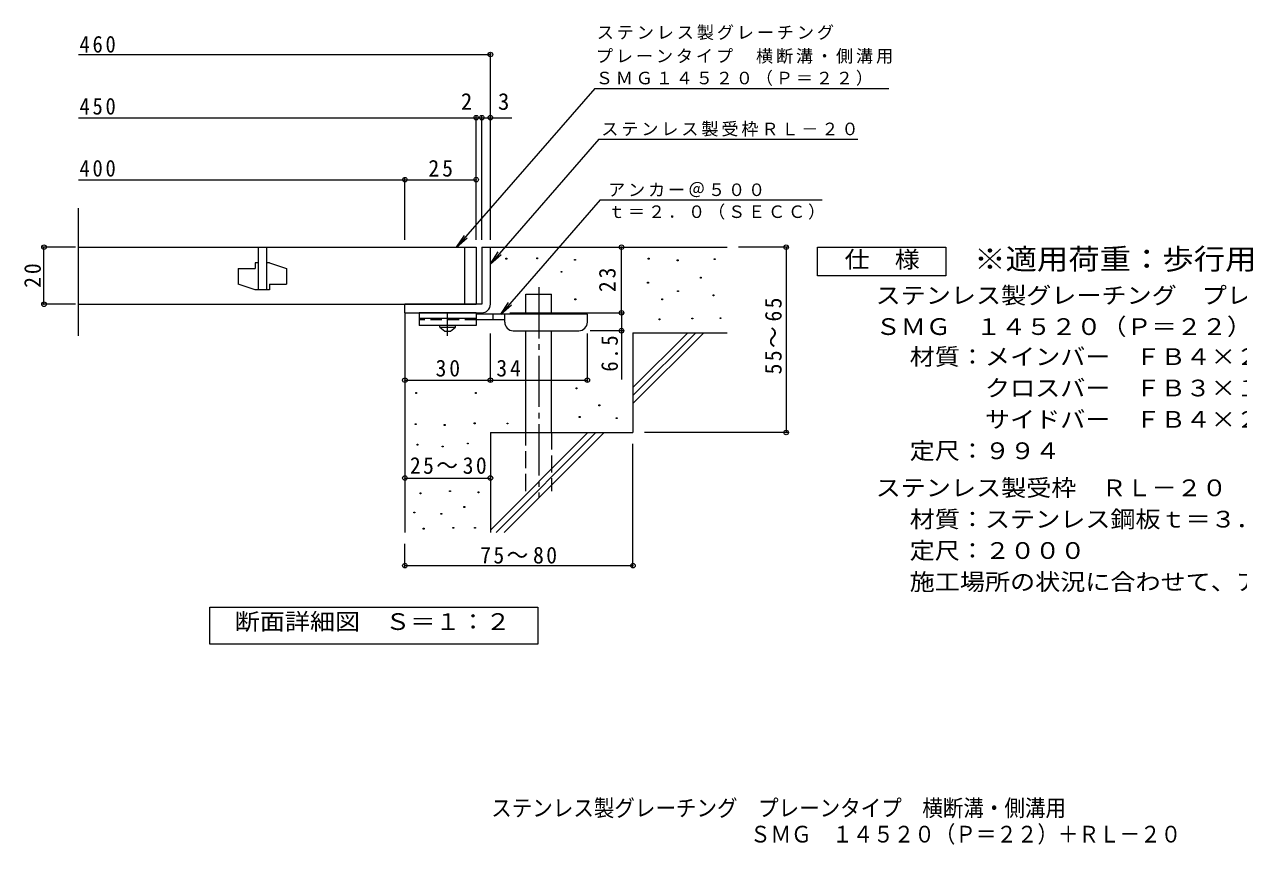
# Model space of a CAD drawing. Units: millimetres on the paper, enlarged 10 times, with parts at other scales. Extents: x -1660 to 1536, y -1372 to 1249.
# Drawn here: x -1660 to 470, y -1372 to 67 of the extents above; entities that cross this region are included whole.
import ezdxf
from ezdxf.enums import TextEntityAlignment as Align

# ---------------------------------------------------------------- set-up
doc = ezdxf.new("R2010")
doc.units = ezdxf.units.MM
doc.header["$LTSCALE"] = 10
doc.header["$PDMODE"] = 32
doc.header["$PDSIZE"] = 8
for name, pattern in [('CHAIN1', [8, 5, -1, 1, -1]), ('CHAIN2', [12, 9, -1, 1, -1]), ('DASHED2', [3, 2, -1]), ('DASHED3', [4, 3, -1])]:
    doc.linetypes.add(name, pattern=pattern)
for name, color, linetype, lineweight in [('D-0', 7, 'Continuous', 9), ('D-1', 2, 'Continuous', 9), ('D-2', 3, 'Continuous', 9), ('D-4', 7, 'Continuous', 9), ('D-5', 7, 'Continuous', 9), ('D-6', 6, 'Continuous', 9), ('D-9', 4, 'Continuous', 9)]:
    doc.layers.add(name, color=color, linetype=linetype, lineweight=lineweight)
doc.layers.add('F-5_F-5ﾚｲﾔ', color=2, linetype='Continuous')
doc.styles.add('ＭＳ ゴシック', font='')
doc.styles.get('ＭＳ ゴシック').set_extended_font_data('MS Gothic')

msp = doc.modelspace()

# ---------------------------------------------------------------- linework, layer by layer
at = {"layer": 'D-0'}
for points in [[(-815.59, -345.07), (-815.59, -343.56), (-814.09, -343.56), (-814.09, -345.07)], [(-761.45, -344.39), (-761.45, -342.89), (-759.95, -342.89), (-759.95, -344.39)], [(-695.13, -347.1), (-695.13, -345.6), (-693.63, -345.6), (-693.63, -347.1)], [(-565.87, -345.07), (-565.87, -343.56), (-564.37, -343.56), (-564.37, -345.07)], [(-515.12, -347.77), (-515.12, -346.27), (-513.62, -346.27), (-513.62, -347.77)], [(-450.15, -345.74), (-450.15, -344.24), (-448.65, -344.24), (-448.65, -345.74)], [(-718.82, -368.07), (-718.82, -366.57), (-717.32, -366.57), (-717.32, -368.07)], [(-474.51, -378.23), (-474.51, -376.73), (-473.01, -376.73), (-473.01, -378.23)], [(-567.23, -387.02), (-567.23, -385.52), (-565.73, -385.52), (-565.73, -387.02)], [(-514.44, -401.91), (-514.44, -400.41), (-512.94, -400.41), (-512.94, -401.91)], [(-694.46, -416.12), (-694.46, -414.62), (-692.96, -414.62), (-692.96, -416.12)], [(-542.19, -416.12), (-542.19, -414.62), (-540.69, -414.62), (-540.69, -416.12)], [(-452.18, -409.36), (-452.18, -407.86), (-450.68, -407.86), (-450.68, -409.36)], [(-546.92, -451.31), (-546.92, -449.81), (-545.42, -449.81), (-545.42, -451.31)], [(-489.4, -449.96), (-489.4, -448.46), (-487.9, -448.46), (-487.9, -449.96)], [(-440, -449.28), (-440, -447.78), (-438.5, -447.78), (-438.5, -449.28)], [(-692.43, -572.45), (-692.43, -570.95), (-690.93, -570.95), (-690.93, -572.45)], [(-973.74, -580.66), (-973.74, -579.16), (-972.24, -579.16), (-972.24, -580.66)], [(-869.06, -580.66), (-869.06, -579.16), (-867.56, -579.16), (-867.56, -580.66)], [(-652.5, -602.23), (-652.5, -600.73), (-651, -600.73), (-651, -602.23)], [(-974.5, -635.09), (-974.5, -633.59), (-973, -633.59), (-973, -635.09)], [(-923.87, -636.62), (-923.87, -635.12), (-922.37, -635.12), (-922.37, -636.62)], [(-870.96, -633.57), (-870.96, -632.07), (-869.46, -632.07), (-869.46, -633.57)], [(-813.55, -634.05), (-813.55, -632.55), (-812.05, -632.55), (-812.05, -634.05)], [(-687.01, -622.53), (-687.01, -621.03), (-685.51, -621.03), (-685.51, -622.53)], [(-622.04, -624.56), (-622.04, -623.06), (-620.54, -623.06), (-620.54, -624.56)], [(-971.46, -671.26), (-971.46, -669.76), (-969.96, -669.76), (-969.96, -671.26)], [(-927.3, -674.3), (-927.3, -672.8), (-925.8, -672.8), (-925.8, -674.3)], [(-883.14, -668.97), (-883.14, -667.47), (-881.64, -667.47), (-881.64, -668.97)], [(-966.13, -756.53), (-966.13, -755.03), (-964.63, -755.03), (-964.63, -756.53)], [(-914.36, -752.72), (-914.36, -751.22), (-912.86, -751.22), (-912.86, -752.72)], [(-864.49, -754.62), (-864.49, -753.12), (-862.99, -753.12), (-862.99, -754.62)], [(-889.23, -780.51), (-889.23, -779.01), (-887.73, -779.01), (-887.73, -780.51)], [(-976.79, -790.03), (-976.79, -788.53), (-975.29, -788.53), (-975.29, -790.03)], [(-929.58, -792.31), (-929.58, -790.81), (-928.08, -790.81), (-928.08, -792.31)], [(-960.42, -818.58), (-960.42, -817.08), (-958.92, -817.08), (-958.92, -818.58)], [(-908.65, -817.05), (-908.65, -815.55), (-907.15, -815.55), (-907.15, -817.05)], [(-870.58, -817.05), (-870.58, -815.55), (-869.08, -815.55), (-869.08, -817.05)]]:
    msp.add_lwpolyline(points, close=True, dxfattribs=at)
at = {"layer": 'D-1'}
for p, q in [((-857.72, -324.12), (-857.72, -424.12)), ((-857.72, -324.12), (-842.72, -324.12)), ((-842.72, -424.12), (-842.72, -324.12)), ((-857.72, -424.12), (-992.72, -424.12)), ((-992.72, -439.12), (-992.72, -424.12)), ((-992.72, -439.12), (-862.72, -439.12)), ((-862.72, -439.12), (-857.72, -439.12))]:
    msp.add_line(p, q, dxfattribs=at)
msp.add_arc((-857.72, -424.12), 15, 270, 0, dxfattribs=at)
at = {"layer": 'D-2'}
for p, q in [((-1565.39, -479.36), (-1565.39, -255.42)), ((-1565.39, -324.12), (-867.72, -324.12)), ((-1250.22, -324.12), (-1250.22, -399.12)), ((-1235.22, -324.12), (-1235.22, -399.12)), ((-887.72, -424.12), (-887.72, -324.12)), ((-867.72, -324.12), (-867.72, -424.12)), ((-1285.22, -361.62), (-1285.22, -389.12)), ((-1285.22, -361.62), (-1255.22, -361.62)), ((-1255.22, -351.62), (-1255.22, -361.62)), ((-1250.22, -351.62), (-1255.22, -351.62)), ((-1230.22, -351.62), (-1235.22, -351.62)), ((-1230.22, -389.12), (-1200.22, -389.12)), ((-1565.39, -424.12), (-867.72, -424.12))]:
    msp.add_line(p, q, dxfattribs=at)
for points in [[(-1230.22, -351.62), (-1200.22, -361.62), (-1200.22, -389.12)], [(-1230.22, -389.12), (-1230.22, -399.12), (-1255.22, -399.12), (-1285.22, -389.12)]]:
    msp.add_lwpolyline(points, dxfattribs=at)
at = {"layer": 'D-4'}
for p, q in [((-1565.39, 13.75), (-842.72, 13.75)), ((-842.72, -311.16), (-842.72, 16.75)), ((-1565.39, -96.94), (-867.72, -96.94)), ((-867.72, -311.16), (-867.72, -93.95)), ((-867.72, -96.94), (-862.72, -96.94)), ((-862.72, -96.94), (-805.06, -96.94)), ((-857.72, -311.16), (-857.72, -93.95)), ((-1565.39, -205.7), (-992.72, -205.7)), ((-992.72, -311.16), (-992.72, -202.7)), ((-992.72, -205.7), (-867.72, -205.7)), ((-1570.74, -324.12), (-1628.79, -324.12)), ((-1625.79, -424.12), (-1625.79, -324.12)), ((-612.75, -439.11), (-612.75, -324.12)), ((-320.96, -324.12), (-407.72, -324.12)), ((-323.96, -324.12), (-323.96, -649.12)), ((-1570.74, -424.12), (-1628.79, -424.12)), ((-808.71, -439.11), (-609.75, -439.11)), ((-612.75, -439.11), (-612.75, -555.87)), ((-842.71, -560.22), (-842.71, -475.61)), ((-672.71, -560.22), (-672.71, -475.61)), ((-609.75, -470.61), (-667.71, -470.61)), ((-320.96, -649.12), (-572.72, -649.12)), ((-592.72, -885.47), (-592.72, -669.12)), ((-992.72, -728.87), (-842.72, -728.87)), ((-992.72, -885.47), (-992.72, -844.12)), ((-992.72, -882.47), (-592.72, -882.47))]:
    msp.add_line(p, q, dxfattribs=at)
msp.add_lwpolyline([(-992.71, -557.22), (-842.71, -557.22), (-672.71, -557.22)], dxfattribs=at)
for p in [(-842.72, 13.75), (-867.72, -96.94), (-857.72, -96.94), (-842.72, -96.94), (-992.72, -205.7), (-867.72, -205.7), (-1625.79, -324.12), (-612.75, -324.12), (-323.96, -324.12), (-1625.79, -424.12), (-612.75, -439.11), (-612.75, -470.61), (-992.71, -557.22), (-842.71, -557.22), (-672.71, -557.22), (-323.96, -649.12), (-992.72, -728.87), (-842.72, -728.87), (-992.72, -882.47), (-592.72, -882.47)]:
    msp.add_point(p, dxfattribs=at)
at = {"layer": 'D-5'}
for p, q in [((-659.46, -45.5), (-144.21, -45.5)), ((-652.63, -134.88), (-198.03, -134.88)), ((-650.05, -241.07), (-824.6, -441.61)), ((-650.05, -241.07), (-260.84, -241.07)), ((-901.96, -324.12), (-883.22, -307.56)), ((-842.72, -353.28), (-828.91, -332.44)), ((-824.6, -441.61), (-810.79, -420.78)), ((-824.6, -441.61), (-805.87, -425.06))]:
    msp.add_line(p, q, dxfattribs=at)
for points in [[(-659.46, -45.5), (-901.96, -324.12), (-888.14, -303.28)], [(-652.63, -134.88), (-842.72, -353.28), (-823.99, -336.73)]]:
    msp.add_lwpolyline(points, dxfattribs=at)
for points in [[(-269.15, -374.12), (-269.15, -324.12), (-44.15, -324.12), (-44.15, -374.12)], [(-1334.71, -1020.06), (-1334.71, -955.06), (-759.71, -955.06), (-759.71, -1020.06)]]:
    msp.add_lwpolyline(points, close=True, dxfattribs=at)
at = {"layer": 'D-6'}
for p, q in [((-842.72, -324.12), (-427.72, -324.12)), ((-780.43, -441.61), (-780.43, -406.61)), ((-780.43, -406.61), (-735.43, -406.61)), ((-735.43, -441.61), (-735.43, -406.61)), ((-992.72, -439.12), (-992.72, -824.12)), ((-780.43, -649.12), (-780.43, -470.61)), ((-735.43, -649.12), (-735.43, -470.61)), ((-592.72, -570.13), (-496.71, -474.12)), ((-592.72, -474.12), (-427.72, -474.12)), ((-592.72, -584.27), (-482.57, -474.12)), ((-592.72, -474.12), (-592.72, -649.12)), ((-592.72, -598.41), (-468.43, -474.12)), ((-842.72, -649.12), (-842.72, -824.12)), ((-842.72, -649.12), (-592.72, -649.12)), ((-842.72, -820.12), (-671.71, -649.12)), ((-832.57, -824.12), (-657.57, -649.12)), ((-818.43, -824.12), (-643.43, -649.12))]:
    msp.add_line(p, q, dxfattribs=at)
at = {"layer": 'D-6', "linetype": 'CHAIN2'}
msp.add_line((-757.93, -394.3), (-757.93, -762.45), dxfattribs=at)
at = {"layer": 'D-6', "linetype": 'DASHED3'}
for p, q in [((-780.43, -751.62), (-780.43, -649.12)), ((-735.43, -649.12), (-735.43, -751.62))]:
    msp.add_line(p, q, dxfattribs=at)
at = {"layer": 'D-9', "color": 3}
for p, q in [((-967.71, -439.12), (-967.71, -461.62)), ((-867.71, -439.12), (-967.71, -439.12)), ((-867.71, -439.12), (-867.71, -461.62)), ((-867.71, -449.12), (-967.71, -449.12)), ((-867.71, -461.62), (-967.71, -461.62))]:
    msp.add_line(p, q, dxfattribs=at)
at = {"layer": 'D-9', "linetype": 'CHAIN1'}
msp.add_line((-917.71, -479.35), (-917.71, -439.12), dxfattribs=at)
at = {"layer": 'D-9'}
for p, q in [((-672.71, -441.61), (-867.71, -441.61)), ((-837.71, -451.61), (-837.71, -441.61)), ((-817.71, -455.61), (-817.71, -441.61)), ((-672.71, -455.61), (-672.71, -441.61)), ((-817.69, -451.61), (-867.71, -451.61)), ((-802.71, -470.61), (-687.71, -470.61))]:
    msp.add_line(p, q, dxfattribs=at)
at = {"layer": 'D-9', "color": 3, "linetype": 'DASHED2'}
msp.add_line((-867.71, -451.62), (-967.71, -451.62), dxfattribs=at)
at = {"layer": 'D-9', "color": 2}
for p, q in [((-931.46, -464.11), (-931.46, -461.62)), ((-931.46, -464.11), (-922.71, -471.61)), ((-931.46, -464.11), (-903.96, -464.11)), ((-912.71, -471.61), (-903.96, -464.11)), ((-903.96, -464.11), (-903.96, -461.62)), ((-922.71, -471.61), (-912.71, -471.61))]:
    msp.add_line(p, q, dxfattribs=at)
at = {"layer": 'D-9'}
for centre, start, end in [((-802.71, -455.61), 180, 270), ((-687.71, -455.61), 270, 0)]:
    msp.add_arc(centre, 15, start, end, dxfattribs=at)

# ---------------------------------------------------------------- texts
at = {"layer": 'D-4', "color": 2, "style": 'ＭＳ ゴシック'}
for s, p in [('2', (-894.56, -91.95)), ('3', (-829.42, -91.95))]:
    msp.add_text(s, height=29.33, dxfattribs=at).set_placement(p, align=Align.BOTTOM_LEFT)
at = {"layer": 'D-4', "color": 2, "char_height": 29.33, "attachment_point": 7, "style": 'ＭＳ ゴシック'}
for s, insert in [('\\T1.27;\\W0.9;460', (-1563.42, 16.81)), ('\\T1.27;\\W0.9;450', (-1563.42, -91.94)), ('\\T1.27;\\W0.9;400', (-1563.42, -200.7)), ('\\T1.27;\\W0.95;25', (-951.47, -200.7)), ('\\T1.27;\\W0.95;30', (-938.96, -551.22)), ('\\T1.27;\\W0.95;34', (-832.34, -551.22)), ('\\T1.22;\\W0.95;25～30', (-983.97, -721.96)), ('\\T1.22;\\W0.95;75～80', (-860.59, -879.2))]:
    msp.add_mtext(s, dxfattribs=dict(at, insert=insert))
at = {"layer": 'D-4', "color": 2, "char_height": 29.33, "attachment_point": 7, "rotation": 90, "style": 'ＭＳ ゴシック'}
for s, insert in [('\\T1.27;\\W0.95;20', (-1630.79, -395.37)), ('\\T1.27;\\W0.95;23', (-622.75, -402.87)), ('\\T1.22;\\W0.95;55～65', (-331.56, -547.12)), ('\\T1.27;\\W0.9;6.5', (-618.75, -542.31))]:
    msp.add_mtext(s, dxfattribs=dict(at, insert=insert))
at = {"layer": 'D-5', "color": 2, "style": 'ＭＳ ゴシック', "width": 1.1}
for s, p in [('仕\u3000様', (-221.65, -369.12)), ('ステンレス製グレーチング\u3000プレーンタイプ\u3000横断溝・側溝用', (-167.06, -432.04)), ('ＳＭＧ\u3000１４５２０（Ｐ＝２２）', (-167.06, -486.77)), ('材質：メインバー\u3000ＦＢ４×２０（ＳＵＳ３０４）', (-107.35, -539.5)), ('\u3000\u3000\u3000クロスバー\u3000ＦＢ３×１５（ＳＵＳ３０４）', (-107.35, -594.5)), ('\u3000\u3000\u3000サイドバー\u3000ＦＢ４×２０（ＳＵＳ３０４）', (-107.35, -649.5)), ('定尺：９９４', (-107.35, -704.5)), ('ステンレス製受枠\u3000ＲＬ－２０', (-167.06, -769.5)), ('材質：ステンレス鋼板ｔ＝３．０（ＳＵＳ３０４）', (-107.35, -824.5)), ('定尺：２０００', (-107.35, -879.5)), ('施工場所の状況に合わせて、アンカーをプライヤー等で折り曲げてご使用ください。', (-107.35, -934.5)), ('断面詳細図\u3000Ｓ＝１：２', (-1291.29, -1004.09))]:
    msp.add_text(s, height=29.33, dxfattribs=at).set_placement(p, align=Align.BOTTOM_LEFT)
at = {"layer": 'D-5', "color": 3, "style": 'ＭＳ ゴシック', "width": 1.1}
msp.add_text('※適用荷重：歩行用', height=36.66, dxfattribs=at).set_placement((5.85, -374.12), align=Align.BOTTOM_LEFT)
at = {"layer": 'D-5', "char_height": 21.99, "attachment_point": 7, "style": 'ＭＳ ゴシック'}
for s, insert in [('\\T1.17;ステンレス製グレーチング', (-656.14, 39.17)), ('\\T1.17;プレーンタイプ\u3000横断溝・側溝用', (-657.7, -2.49)), ('\\T1.17;ＳＭＧ１４５２０（Ｐ＝２２）', (-657.91, -41.29)), ('\\T1.17;ステンレス製受枠ＲＬ－２０', (-648.24, -130.12)), ('\\T1.17;アンカー＠５００', (-636.41, -236.41)), ('\\T1.17;ｔ＝２．０（ＳＥＣＣ）', (-636.41, -275.73))]:
    msp.add_mtext(s, dxfattribs=dict(at, insert=insert))
at = {"layer": 'F-5_F-5ﾚｲﾔ', "style": 'ＭＳ ゴシック', "width": 0.9}
for s, p in [('ステンレス製グレーチング\u3000プレーンタイプ\u3000横断溝・側溝用\u3000', (-841.36, -1330.98)), ('ＳＭＧ\u3000１４５２０（Ｐ＝２２）＋ＲＬ－２０', (-387.32, -1376.86))]:
    msp.add_text(s, height=29.33, dxfattribs=at).set_placement(p, align=Align.BOTTOM_LEFT)

doc.saveas('drawing.dxf')
